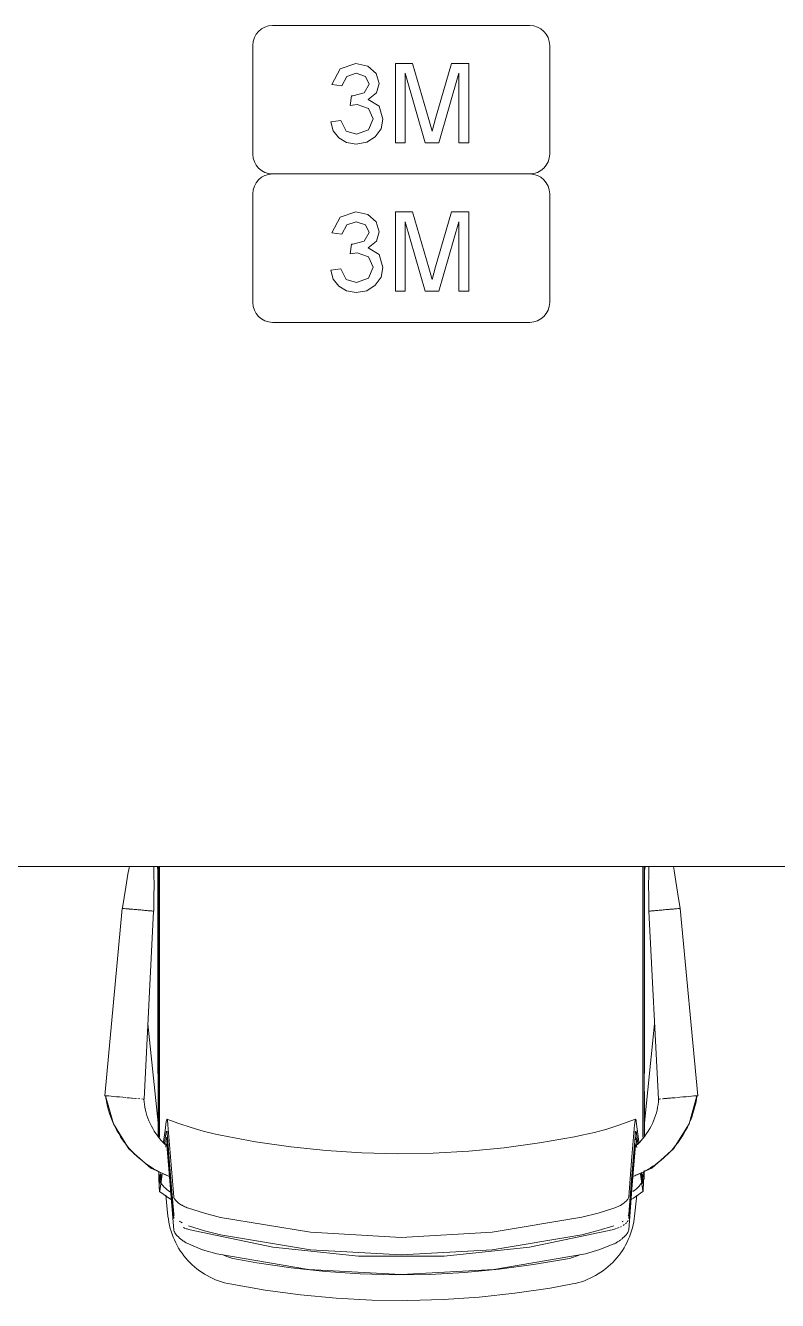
# Model space of a CAD drawing. Header units: millimetres. Extents: x 155927 to 317870, y -36033 to 97293.
# Drawn here: x 194409 to 195169, y 10769 to 12058 of the extents above; entities that cross this region are included whole.
import ezdxf

# ---------------------------------------------------------------- set-up
doc = ezdxf.new("R2010")
doc.units = ezdxf.units.MM
doc.header["$MEASUREMENT"] = 0
doc.layers.add('I-FURN', color=8, linetype='CONTINUOUS', lineweight=9)

msp = doc.modelspace()

# ---------------------------------------------------------------- linework, layer by layer
at = {"layer": 'I-FURN'}
for p, q in [((194918.4, 12057.5), (194658.4, 12057.5)), ((194638.4, 12037.5), (194638.4, 11927.5)), ((194938.4, 11927.5), (194938.4, 12037.5)), ((194726.7, 12013.7), (194718.4, 11997.9)), ((194742.6, 12019.3), (194726.7, 12013.7)), ((194754.7, 12016.5), (194742.6, 12019.3)), ((194763.2, 12009), (194754.7, 12016.5)), ((194799.8, 12019.3), (194782.5, 12019.3)), ((194782.5, 12019.3), (194782.5, 11938.9)), ((194816.2, 11962.6), (194799.8, 12019.3)), ((194839.3, 12019.3), (194823.1, 11963.6)), ((194856.6, 12019.3), (194839.3, 12019.3)), ((194856.6, 11938.9), (194856.6, 12019.3)), ((194728.5, 11996.7), (194733.4, 12006.1)), ((194733.4, 12006.1), (194743, 12009.2)), ((194743, 12009.2), (194752.4, 12006.1)), ((194752.4, 12006.1), (194756.1, 11998.3)), ((194766.2, 11998.9), (194763.2, 12009)), ((194763.4, 11989.6), (194766.2, 11998.9)), ((194792.5, 11938.9), (194792.5, 12009.2)), ((194792.5, 12009.2), (194812.7, 11938.9)), ((194826.3, 11938.9), (194846.5, 12009.2)), ((194846.5, 12009.2), (194846.5, 11938.9)), ((194718.4, 11997.9), (194728.5, 11996.7)), ((194738, 11986.6), (194736.9, 11976.6)), ((194739.6, 11986.5), (194738, 11986.6)), ((194751, 11989.4), (194739.6, 11986.5)), ((194756.1, 11998.3), (194751, 11989.4)), ((194755.1, 11982.9), (194763.4, 11989.6)), ((194736.9, 11976.6), (194744, 11977.7)), ((194744, 11977.7), (194755.4, 11973.6)), ((194766.1, 11976.1), (194755.1, 11982.9)), ((194755.4, 11973.6), (194759.9, 11963.2)), ((194769.9, 11963), (194766.1, 11976.1)), ((194727.2, 11961.5), (194717.2, 11960.3)), ((194717.2, 11960.3), (194719.7, 11951.2)), ((194732.8, 11950.9), (194727.2, 11961.5)), ((194759.9, 11963.2), (194755.3, 11952.2)), ((194768, 11953.2), (194769.9, 11963)), ((194819.5, 11950.8), (194816.2, 11962.6)), ((194823.1, 11963.6), (194819.5, 11950.8)), ((194719.7, 11951.2), (194725.2, 11944)), ((194743.1, 11947.7), (194732.8, 11950.9)), ((194755.3, 11952.2), (194743.1, 11947.7)), ((194762.2, 11945), (194768, 11953.2)), ((194725.2, 11944), (194733.1, 11939.2)), ((194733.1, 11939.2), (194742.8, 11937.7)), ((194742.8, 11937.7), (194753.5, 11939.5)), ((194753.5, 11939.5), (194762.2, 11945)), ((194782.5, 11938.9), (194792.5, 11938.9)), ((194812.7, 11938.9), (194826.3, 11938.9)), ((194846.5, 11938.9), (194856.6, 11938.9)), ((194918.4, 11907.5), (194658.4, 11907.5)), ((194658.4, 11907.5), (194918.4, 11907.5)), ((194638.4, 11887.5), (194638.4, 11777.5)), ((194938.4, 11777.5), (194938.4, 11887.5)), ((194726.7, 11863.7), (194718.4, 11847.9)), ((194742.6, 11869.3), (194726.7, 11863.7)), ((194733.4, 11856.1), (194743, 11859.2)), ((194754.7, 11866.5), (194742.6, 11869.3)), ((194743, 11859.2), (194752.4, 11856.1)), ((194763.2, 11859), (194754.7, 11866.5)), ((194766.2, 11848.9), (194763.2, 11859)), ((194799.8, 11869.3), (194782.5, 11869.3)), ((194782.5, 11869.3), (194782.5, 11788.9)), ((194792.5, 11788.9), (194792.5, 11859.2)), ((194792.5, 11859.2), (194812.7, 11788.9)), ((194816.2, 11812.6), (194799.8, 11869.3)), ((194839.3, 11869.3), (194823.1, 11813.6)), ((194826.3, 11788.9), (194846.5, 11859.2)), ((194856.6, 11869.3), (194839.3, 11869.3)), ((194846.5, 11859.2), (194846.5, 11788.9)), ((194856.6, 11788.9), (194856.6, 11869.3)), ((194718.4, 11847.9), (194728.5, 11846.7)), ((194728.5, 11846.7), (194733.4, 11856.1)), ((194756.1, 11848.3), (194751, 11839.4)), ((194752.4, 11856.1), (194756.1, 11848.3)), ((194763.4, 11839.6), (194766.2, 11848.9)), ((194738, 11836.6), (194736.9, 11826.6)), ((194739.6, 11836.5), (194738, 11836.6)), ((194751, 11839.4), (194739.6, 11836.5)), ((194755.1, 11832.9), (194763.4, 11839.6)), ((194766.1, 11826.1), (194755.1, 11832.9)), ((194736.9, 11826.6), (194744, 11827.7)), ((194744, 11827.7), (194755.4, 11823.6)), ((194755.4, 11823.6), (194759.9, 11813.2)), ((194769.9, 11813), (194766.1, 11826.1)), ((194727.2, 11811.5), (194717.2, 11810.3)), ((194717.2, 11810.3), (194719.7, 11801.2)), ((194732.8, 11800.9), (194727.2, 11811.5)), ((194759.9, 11813.2), (194755.3, 11802.2)), ((194768, 11803.2), (194769.9, 11813)), ((194819.5, 11800.8), (194816.2, 11812.6)), ((194823.1, 11813.6), (194819.5, 11800.8)), ((194719.7, 11801.2), (194725.2, 11794)), ((194725.2, 11794), (194733.1, 11789.2)), ((194743.1, 11797.7), (194732.8, 11800.9)), ((194755.3, 11802.2), (194743.1, 11797.7)), ((194753.5, 11789.5), (194762.2, 11795)), ((194762.2, 11795), (194768, 11803.2)), ((194733.1, 11789.2), (194742.8, 11787.7)), ((194742.8, 11787.7), (194753.5, 11789.5)), ((194782.5, 11788.9), (194792.5, 11788.9)), ((194812.7, 11788.9), (194826.3, 11788.9)), ((194846.5, 11788.9), (194856.6, 11788.9)), ((194658.4, 11757.5), (194918.4, 11757.5)), ((190813.4, 11207.5), (196113.4, 11207.5)), ((194512.3, 11199.6), (194510.1, 11186.6)), ((194513.4, 11206.2), (194512.3, 11199.6)), ((194513.7, 11207.5), (194513.4, 11206.2)), ((194538.4, 11207.5), (194538.5, 11205.2)), ((194538.5, 11205.2), (194538.6, 11199.7)), ((194538.6, 11199.7), (194538.7, 11188.1)), ((194542.5, 11203.1), (194542.1, 11207.5)), ((194542.5, 11207.5), (194542.5, 10998.1)), ((194543.4, 10937.3), (194543.4, 11207.5)), ((194544.1, 11207.5), (194544.1, 10935.9)), ((195032.6, 10935.9), (195032.6, 11207.5)), ((195033.7, 10937.3), (195033.7, 11207.5)), ((195034.8, 11207.5), (195034.3, 11203.1)), ((195034.3, 11207.5), (195034.3, 10998.1)), ((195038.4, 11199.7), (195038.3, 11188.1)), ((195038.5, 11205.2), (195038.4, 11199.7)), ((195038.6, 11207.5), (195038.5, 11205.2)), ((195064, 11203.5), (195063.3, 11207.5)), ((195065.9, 11192.3), (195064, 11203.5)), ((194510.1, 11186.6), (194506.9, 11165.8)), ((194538.7, 11188.1), (194538.6, 11177.8)), ((195038.3, 11188.1), (195038.4, 11177.8)), ((195068, 11179.6), (195065.9, 11192.3)), ((194538.6, 11177.8), (194538.4, 11162.3)), ((195038.4, 11177.8), (195038.6, 11162.3)), ((195070.2, 11165.1), (195068, 11179.6)), ((194488.8, 10975.8), (194506.6, 11165.1)), ((194506.6, 11165.1), (194488.8, 10975.8)), ((194506.9, 11165.8), (194506.8, 11165.1)), ((194538.2, 11162.3), (194528.6, 10972.3)), ((194528.6, 10972.3), (194538.2, 11162.3)), ((195048.2, 10972.3), (195038.6, 11162.3)), ((195038.6, 11162.3), (195048.2, 10972.3)), ((195070.2, 11165.1), (195088.1, 10975.8)), ((195088.1, 10975.8), (195070.2, 11165.1)), ((194532.5, 11048.5), (194542.9, 10948.4)), ((195034, 10948.5), (195044.4, 11048.5)), ((194542.5, 10998.1), (194543, 10998.1)), ((194542.8, 10962.3), (194542.9, 10998.1)), ((194543, 10998.1), (194542.9, 10935.6)), ((195034, 10935.6), (195033.9, 10998.1)), ((195033.9, 10998.1), (195034.3, 10998.1)), ((195033.9, 10998.1), (195034, 10962.3)), ((194489.1, 10975.8), (194488.8, 10975.8)), ((194489.9, 10975.7), (194489.1, 10975.8)), ((194489.6, 10975.7), (194497.6, 10947.2)), ((194497.6, 10947.2), (194489.6, 10975.7)), ((194497.6, 10947.2), (194489.6, 10975.7)), ((194489.6, 10975.7), (194497.6, 10947.2)), ((194491.2, 10975.6), (194489.9, 10975.7)), ((194493, 10975.5), (194491.2, 10975.6)), ((194495.2, 10975.3), (194493, 10975.5)), ((194497.8, 10975), (194495.2, 10975.3)), ((194500.7, 10974.8), (194497.8, 10975)), ((194503.8, 10974.5), (194500.7, 10974.8)), ((194507.1, 10974.2), (194503.8, 10974.5)), ((194510.3, 10973.9), (194507.1, 10974.2)), ((194513.6, 10973.7), (194511.3, 10973.8)), ((194516.7, 10973.4), (194513.6, 10973.7)), ((194516.2, 10973.4), (194515.9, 10973.4)), ((194520.9, 10973), (194516.7, 10973.4)), ((194519.6, 10973.1), (194516.7, 10973.4)), ((194524.4, 10972.7), (194522.2, 10972.9)), ((194524.4, 10972.7), (194522.2, 10972.9)), ((194527.5, 10972.4), (194526.2, 10972.5)), ((194528.4, 10972.4), (194527.5, 10972.4)), ((194528.6, 10972.3), (194528.4, 10972.4)), ((195048.5, 10972.4), (195048.2, 10972.3)), ((195049.3, 10972.4), (195048.5, 10972.4)), ((195050.6, 10972.5), (195049.3, 10972.4)), ((195054.6, 10972.9), (195052.4, 10972.7)), ((195060.1, 10973.4), (195057.2, 10973.1)), ((195063.2, 10973.7), (195060.6, 10973.4)), ((195065.5, 10973.8), (195063.2, 10973.7)), ((195069.8, 10974.2), (195066.5, 10973.9)), ((195073, 10974.5), (195069.8, 10974.2)), ((195076.1, 10974.8), (195073, 10974.5)), ((195079, 10975), (195076.1, 10974.8)), ((195081.6, 10975.3), (195079, 10975)), ((195087.2, 10975.7), (195079.3, 10947.2)), ((195079.3, 10947.2), (195087.2, 10975.7)), ((195087.2, 10975.7), (195079.3, 10947.2)), ((195079.3, 10947.2), (195087.2, 10975.7)), ((195083.9, 10975.5), (195081.6, 10975.3)), ((195085.7, 10975.6), (195083.9, 10975.5)), ((195087, 10975.7), (195085.7, 10975.6)), ((195087.8, 10975.8), (195087, 10975.7)), ((195088.1, 10975.8), (195087.8, 10975.8)), ((194542.8, 10935.7), (194542.8, 10962.3)), ((195034, 10962.3), (195034, 10935.7)), ((194497.6, 10947.2), (194513.2, 10922.2)), ((194513.2, 10922.2), (194497.6, 10947.2)), ((194507.6, 10931.1), (194497.6, 10947.2)), ((194497.6, 10947.2), (194513.2, 10922.2)), ((194551, 10949.8), (194549.8, 10940.7)), ((194551.7, 10952.1), (194563.8, 10947.6)), ((194555.6, 10910), (194552.7, 10946.4)), ((194563.8, 10947.6), (194576, 10943.5)), ((194576, 10943.5), (194588.4, 10940)), ((194983.5, 10938.7), (194996, 10942.1)), ((194996, 10942.1), (195008.3, 10945.9)), ((195008.3, 10945.9), (195020.4, 10950.3)), ((195020.4, 10950.3), (195025.1, 10952.1)), ((195024.2, 10946.4), (195021.2, 10910)), ((195026.8, 10942.1), (195025.8, 10949.8)), ((195027.8, 10934.4), (195026.8, 10942.1)), ((195079.3, 10947.2), (195063.6, 10922.2)), ((195063.6, 10922.2), (195079.3, 10947.2)), ((195063.6, 10922.2), (195079.3, 10947.2)), ((195079.3, 10947.2), (195069.2, 10931.1)), ((194543.4, 10934.7), (194543.4, 10937.3)), ((194544.1, 10935.9), (194544.1, 10934)), ((194548.6, 10931.7), (194548.2, 10928.7)), ((194549.8, 10940.7), (194548.6, 10931.7)), ((194549.3, 10927.8), (194550.6, 10937.4)), ((194550.5, 10927.2), (194551.2, 10932.2)), ((194551.3, 10939.8), (194553.3, 10939)), ((194552.2, 10934), (194555.4, 10895)), ((194552.4, 10929.2), (194555.4, 10891.4)), ((194588.4, 10940), (194600.9, 10936.9)), ((194600.9, 10936.9), (194605.9, 10935.8)), ((194605.9, 10935.8), (194641.2, 10929.2)), ((194641.2, 10929.2), (194676.9, 10924.1)), ((194928.1, 10928), (194963.5, 10934.3)), ((194963.5, 10934.3), (194971, 10935.8)), ((194971, 10935.8), (194983.5, 10938.7)), ((195021.4, 10895), (195024.6, 10934)), ((195021.4, 10891.5), (195024.4, 10929.3)), ((195023.6, 10939), (195025.6, 10939.8)), ((195025.6, 10932.3), (195026.4, 10927.1)), ((195026.2, 10937.4), (195027.5, 10927.8)), ((195028.6, 10928.7), (195027.8, 10934.4)), ((195032.6, 10933.8), (195032.6, 10935.9)), ((195033.7, 10935.1), (195033.7, 10937.3)), ((194513.2, 10922.2), (194509.3, 10928.5)), ((194513.2, 10922.2), (194535.3, 10902.7)), ((194535.3, 10902.7), (194513.2, 10922.2)), ((194518.7, 10917.3), (194513.2, 10922.2)), ((194513.2, 10922.2), (194535.3, 10902.7)), ((194550.7, 10925.1), (194550.5, 10923.8)), ((194555.3, 10881.3), (194552, 10922)), ((194676.9, 10924.1), (194712.7, 10920.3)), ((194712.7, 10920.3), (194748.6, 10918)), ((194748.6, 10918), (194784.6, 10917.1)), ((194784.6, 10917.1), (194820.6, 10917.7)), ((194820.6, 10917.7), (194856.6, 10919.7)), ((194856.6, 10919.7), (194892.4, 10923.1)), ((194892.4, 10923.1), (194928.1, 10928)), ((195024.8, 10922), (195021.5, 10881.3)), ((195026.3, 10923.6), (195026.1, 10925.1)), ((195063.6, 10922.2), (195041.5, 10902.7)), ((195041.5, 10902.7), (195063.6, 10922.2)), ((195041.5, 10902.7), (195063.6, 10922.2)), ((195063.6, 10922.2), (195058.1, 10917.3)), ((195067.5, 10928.5), (195063.6, 10922.2)), ((194535.3, 10902.7), (194529.8, 10907.6)), ((194558.6, 10873.5), (194555.6, 10910)), ((195021.2, 10910), (195018.2, 10873.6)), ((195047, 10907.6), (195041.5, 10902.7)), ((194535.3, 10902.7), (194553.5, 10894.3)), ((194553.5, 10894.3), (194535.3, 10902.7)), ((194542, 10899.7), (194535.3, 10902.7)), ((194535.3, 10902.7), (194553.5, 10894.3)), ((194543.4, 10891.6), (194543.4, 10898.6)), ((194543.6, 10898.4), (194543.4, 10891.6)), ((194543.4, 10891.6), (194544.7, 10891.3)), ((194543.8, 10884.9), (194543.6, 10891.6)), ((194543.9, 10891.6), (194544, 10889.5)), ((194544.3, 10887.8), (194544.8, 10894)), ((194546.7, 10896.3), (194544.4, 10879.5)), ((194544.8, 10894), (194545.2, 10897.1)), ((194544.8, 10889.3), (194545, 10890.2)), ((194545, 10890.2), (194545.1, 10891.2)), ((194545.1, 10891.2), (194546, 10896.6)), ((194555.4, 10895), (194558.6, 10855.9)), ((194555.4, 10891.4), (194558.6, 10851.6)), ((195018.2, 10855.9), (195021.4, 10895)), ((195018.2, 10851.7), (195021.4, 10891.5)), ((195041.5, 10902.7), (195022.5, 10894)), ((195022.5, 10894), (195041.5, 10902.7)), ((195022.5, 10894), (195041.5, 10902.7)), ((195032.5, 10879.5), (195030.1, 10896.5)), ((195030.8, 10896.8), (195032, 10889.4)), ((195031.6, 10897.5), (195032, 10894)), ((195032, 10894), (195032.5, 10887.8)), ((195032.9, 10889.5), (195032.9, 10891.5)), ((195033.2, 10891.5), (195033, 10884.9)), ((195033.7, 10891.5), (195033.3, 10898.7)), ((195033.7, 10891.5), (195033.7, 10900.1)), ((195041.5, 10902.7), (195034.9, 10899.7)), ((194548.4, 10876), (194544.2, 10879)), ((194544.9, 10888.5), (194544.7, 10888.9)), ((194544.7, 10888.9), (194544.7, 10888.9)), ((194545.1, 10888.2), (194544.9, 10888.5)), ((194545.3, 10887.9), (194545.1, 10888.2)), ((194546.1, 10886.8), (194545.3, 10887.9)), ((194547, 10885.6), (194546.1, 10886.8)), ((194547.9, 10884.6), (194547, 10885.6)), ((194548.8, 10883.5), (194547.9, 10884.6)), ((194549.8, 10882.6), (194548.8, 10883.5)), ((194550.8, 10881.6), (194549.8, 10882.6)), ((194551.9, 10880.7), (194550.8, 10881.6)), ((194553, 10879.8), (194551.9, 10880.7)), ((194554.1, 10879), (194553, 10879.8)), ((194555.3, 10878.2), (194554.1, 10879)), ((194558.6, 10840), (194555.3, 10881.3)), ((195021.5, 10881.3), (195018.2, 10840.1)), ((195023.4, 10879.6), (195022.3, 10878.8)), ((195024.6, 10880.5), (195023.4, 10879.6)), ((195025.7, 10881.4), (195024.6, 10880.5)), ((195026.7, 10882.4), (195025.7, 10881.4)), ((195027.7, 10883.4), (195026.7, 10882.4)), ((195028.7, 10884.4), (195027.7, 10883.4)), ((195032.6, 10879), (195027.8, 10875.5)), ((195029.6, 10885.5), (195028.7, 10884.4)), ((195030.5, 10886.6), (195029.6, 10885.5)), ((195031.4, 10887.8), (195030.5, 10886.6)), ((195032.2, 10889), (195031.4, 10887.8)), ((194553.3, 10872.7), (194548.4, 10876)), ((194550.5, 10875.1), (194552.7, 10854)), ((194556.1, 10871), (194553.3, 10872.7)), ((195022.9, 10872.3), (195020.7, 10871)), ((195027.8, 10875.5), (195022.9, 10872.3)), ((195024.1, 10854), (195026.3, 10875.1)), ((194552.7, 10854), (194553.1, 10850.9)), ((194589.6, 10857), (194573.6, 10862)), ((194605.9, 10852.8), (194589.6, 10857)), ((194696.7, 10837.7), (194605.9, 10852.8)), ((194971, 10852.9), (194880.2, 10837.7)), ((194987.2, 10857), (194971, 10852.9)), ((195003.2, 10862), (194987.2, 10857)), ((195023.8, 10851.3), (195024.1, 10854)), ((194553.1, 10850.9), (194553.6, 10847.8)), ((194553.6, 10847.8), (194554.2, 10844.7)), ((194554.2, 10844.7), (194555, 10841.7)), ((194555, 10841.7), (194555.9, 10838.7)), ((194555.9, 10838.7), (194556.8, 10835.8)), ((194573.6, 10844.3), (194589.6, 10839.3)), ((194573.6, 10840.7), (194658.7, 10822.7)), ((194589.6, 10839.3), (194605.9, 10835.2)), ((194918.1, 10822.7), (195003.2, 10840.7)), ((194971, 10835.2), (194987.2, 10839.4)), ((194987.2, 10839.4), (195003.2, 10844.4)), ((195020.1, 10836.2), (195021.1, 10839.1)), ((195021.1, 10839.1), (195022, 10842.1)), ((195022, 10842.1), (195022.7, 10845.2)), ((195022.7, 10845.2), (195023.3, 10848.2)), ((195023.3, 10848.2), (195023.8, 10851.3)), ((194556.8, 10835.8), (194558, 10832.8)), ((194558, 10832.8), (194559.2, 10830)), ((194559.2, 10830), (194560.5, 10827.2)), ((194560.5, 10827.2), (194562, 10824.4)), ((194587.6, 10820.1), (194573.6, 10825.9)), ((194605.9, 10835.2), (194696.7, 10820.1)), ((194788.4, 10832.6), (194696.7, 10837.7)), ((194880.2, 10837.7), (194788.4, 10832.6)), ((194880.2, 10820.1), (194971, 10835.2)), ((195003.2, 10825.9), (194989.2, 10820.2)), ((195015.1, 10824.8), (195016.5, 10827.6)), ((195016.5, 10827.6), (195017.8, 10830.4)), ((195017.8, 10830.4), (195019, 10833.3)), ((195019, 10833.3), (195020.1, 10836.2)), ((194562, 10824.4), (194563.5, 10821.7)), ((194563.5, 10821.7), (194565.2, 10819.1)), ((194565.2, 10819.1), (194567, 10816.5)), ((194567, 10816.5), (194568.8, 10814)), ((194568.8, 10814), (194570.8, 10811.6)), ((194602.1, 10816), (194587.6, 10820.1)), ((194694.7, 10800.2), (194602.1, 10816)), ((194610.4, 10814), (194608.5, 10814.8)), ((194612.3, 10813.2), (194610.4, 10814)), ((194614.3, 10812.6), (194612.3, 10813.2)), ((194658.7, 10822.7), (194745.1, 10813.7)), ((194696.7, 10820.1), (194788.4, 10815)), ((194745.1, 10813.7), (194831.8, 10813.7)), ((194788.4, 10815), (194880.2, 10820.1)), ((194831.8, 10813.7), (194918.1, 10822.7)), ((194974.7, 10816), (194882.1, 10800.2)), ((194964.2, 10813.1), (194962.3, 10812.5)), ((194966.2, 10813.9), (194964.2, 10813.1)), ((194968.1, 10814.7), (194966.2, 10813.9)), ((194989.2, 10820.2), (194974.7, 10816)), ((195006.3, 10811.9), (195008.3, 10814.3)), ((195008.3, 10814.3), (195010.1, 10816.9)), ((195010.1, 10816.9), (195011.9, 10819.4)), ((195011.9, 10819.4), (195013.5, 10822.1)), ((195013.5, 10822.1), (195015.1, 10824.8)), ((194570.8, 10811.6), (194572.9, 10809.2)), ((194572.9, 10809.2), (194575, 10807)), ((194575, 10807), (194577.3, 10804.8)), ((194577.3, 10804.8), (194579.6, 10802.7)), ((194579.6, 10802.7), (194582, 10800.8)), ((194582, 10800.8), (194584.5, 10798.9)), ((194616.3, 10812), (194614.3, 10812.6)), ((194618.3, 10811.4), (194616.3, 10812)), ((194620.3, 10811), (194618.3, 10811.4)), ((194642.4, 10807), (194620.3, 10811)), ((194677.1, 10801.8), (194642.4, 10807)), ((194712, 10798.1), (194677.1, 10801.8)), ((194788.4, 10794.9), (194694.7, 10800.2)), ((194882.1, 10800.2), (194788.4, 10794.9)), ((194887.2, 10800.3), (194852.2, 10797.1)), ((194921.9, 10805), (194887.2, 10800.3)), ((194956.5, 10811), (194921.9, 10805)), ((194958.3, 10811.4), (194956.5, 10811)), ((194960.3, 10811.9), (194958.3, 10811.4)), ((194962.3, 10812.5), (194960.3, 10811.9)), ((194992.7, 10799.1), (194995.2, 10801)), ((194995.2, 10801), (194997.6, 10803)), ((194997.6, 10803), (194999.9, 10805.1)), ((194999.9, 10805.1), (195002.1, 10807.3)), ((195002.1, 10807.3), (195004.3, 10809.6)), ((195004.3, 10809.6), (195006.3, 10811.9)), ((194584.5, 10798.9), (194587.1, 10797.1)), ((194587.1, 10797.1), (194589.7, 10795.4)), ((194589.7, 10795.4), (194592.4, 10793.9)), ((194592.4, 10793.9), (194595.2, 10792.4)), ((194595.2, 10792.4), (194598, 10791.1)), ((194598, 10791.1), (194600.8, 10789.8)), ((194600.8, 10789.8), (194603.7, 10788.7)), ((194603.7, 10788.7), (194606.7, 10787.7)), ((194606.7, 10787.7), (194609.7, 10786.8)), ((194747, 10795.7), (194712, 10798.1)), ((194782.1, 10794.8), (194747, 10795.7)), ((194817.2, 10795.2), (194782.1, 10794.8)), ((194852.2, 10797.1), (194817.2, 10795.2)), ((194967.6, 10786.9), (194970.6, 10787.8)), ((194970.6, 10787.8), (194973.5, 10788.8)), ((194973.5, 10788.8), (194976.4, 10790)), ((194976.4, 10790), (194979.3, 10791.2)), ((194979.3, 10791.2), (194982.1, 10792.6)), ((194982.1, 10792.6), (194984.8, 10794.1)), ((194984.8, 10794.1), (194987.5, 10795.7)), ((194987.5, 10795.7), (194990.1, 10797.4)), ((194990.1, 10797.4), (194992.7, 10799.1)), ((194609.7, 10786.8), (194612.7, 10786)), ((194612.7, 10786), (194615.3, 10785.5)), ((194615.3, 10785.5), (194650.9, 10779.3)), ((194650.9, 10779.3), (194686.7, 10774.5)), ((194686.7, 10774.5), (194722.7, 10771.1)), ((194867.1, 10772.2), (194903, 10776.1)), ((194903, 10776.1), (194938.8, 10781.4)), ((194938.8, 10781.4), (194961.5, 10785.5)), ((194961.5, 10785.5), (194964.5, 10786.1)), ((194964.5, 10786.1), (194967.6, 10786.9)), ((194722.7, 10771.1), (194758.8, 10769.2)), ((194758.8, 10769.2), (194794.9, 10768.8)), ((194794.9, 10768.8), (194831.1, 10769.8)), ((194831.1, 10769.8), (194867.1, 10772.2))]:
    msp.add_line(p, q, dxfattribs=at)
for centre, start, end in [((194658.4, 12037.5), 90, 180), ((194918.4, 12037.5), 0, 90), ((194658.4, 11927.5), 180, 270), ((194918.4, 11927.5), 270, 0), ((194658.4, 11887.5), 90, 180), ((194918.4, 11887.5), 0, 90), ((194658.4, 11777.5), 180, 270), ((194918.4, 11777.5), 270, 0)]:
    msp.add_arc(centre, 20, start, end, dxfattribs=at)
msp.add_ellipse((194788.8, 11402.6), major_axis=(-825, 0), ratio=0.648816, start_param=1.870261, end_param=1.872267, dxfattribs=at)
for points in [[(194506.6, 11165.1), (194506.6, 11165.1), (194507.3, 11165), (194509.2, 11164.9), (194510.3, 11164.8)], [(194510.5, 11164.8), (194511, 11164.7), (194511.6, 11164.7), (194512.3, 11164.6)], [(194512.4, 11164.6), (194513.1, 11164.5), (194513.8, 11164.5), (194514.5, 11164.4)], [(194514.5, 11164.4), (194513.8, 11164.5), (194513.1, 11164.6), (194512.4, 11164.6)], [(194514.7, 11164.4), (194515.4, 11164.3), (194516.2, 11164.3), (194517, 11164.2)], [(194515.9, 11164.3), (194515.5, 11164.3), (194515.1, 11164.4), (194514.7, 11164.4)], [(194517.2, 11164.2), (194518, 11164.1), (194518.8, 11164), (194519.7, 11164)], [(194519.7, 11164), (194518.8, 11164), (194518, 11164.1), (194517.2, 11164.2)], [(194522.4, 11163.7), (194521.6, 11163.8), (194520.7, 11163.9), (194519.8, 11164)], [(194519.8, 11163.9), (194520.7, 11163.9), (194521.6, 11163.8), (194522.4, 11163.7)], [(194522.6, 11163.7), (194523.5, 11163.6), (194524.3, 11163.6), (194525.2, 11163.5)], [(194525.2, 11163.5), (194524.3, 11163.6), (194523.5, 11163.6), (194522.6, 11163.7)], [(194525.3, 11163.5), (194526.2, 11163.4), (194527, 11163.3), (194527.8, 11163.2)], [(194527.8, 11163.3), (194527, 11163.3), (194526.2, 11163.4), (194525.3, 11163.5)], [(194528, 11163.2), (194528.8, 11163.2), (194529.6, 11163.1), (194530.3, 11163)], [(194534.5, 11162.7), (194534, 11162.7), (194533.4, 11162.8), (194532.7, 11162.8)], [(194538.1, 11162.4), (194538.3, 11162.3), (194538.4, 11162.3), (194538.4, 11162.3)], [(195054.4, 11163.7), (195055.3, 11163.8), (195057.2, 11164), (195058.9, 11164.1), (195059.7, 11164.2)], [(195059.8, 11164.2), (195060.7, 11164.3), (195061.5, 11164.3), (195062.2, 11164.4)], [(195062.3, 11164.4), (195063.1, 11164.5), (195063.8, 11164.5), (195064.5, 11164.6)], [(195062.9, 10973.6), (195062.1, 10973.6), (195061.3, 10973.5), (195060.6, 10973.4)], [(194552.7, 10946.4), (194552.5, 10947.9), (194552.3, 10950.4), (194551.9, 10952.2), (194551.4, 10952.1), (194551.2, 10950.8), (194551, 10949.8)], [(195025.8, 10949.8), (195025.7, 10950.8), (195025.4, 10952.1), (195025, 10952.2), (195024.6, 10950.4), (195024.3, 10947.9), (195024.2, 10946.4)], [(194550.6, 10937.4), (194550.7, 10938.4), (194551, 10939.8), (194551.4, 10939.9), (194551.8, 10938.1), (194552.1, 10935.6), (194552.2, 10934)], [(194551.2, 10932.2), (194551.3, 10933.1), (194551.6, 10934.1), (194552, 10933.1), (194552.3, 10930.8), (194552.4, 10929.2)], [(195024.4, 10929.3), (195024.6, 10930.8), (195024.8, 10933.2), (195025.2, 10934.2), (195025.5, 10933.2), (195025.6, 10932.3)], [(195024.6, 10934), (195024.7, 10935.6), (195025, 10938.1), (195025.4, 10939.9), (195025.8, 10939.8), (195026.1, 10938.4), (195026.2, 10937.4)], [(194552, 10922), (194551.9, 10923.7), (194551.6, 10926.2), (194551.2, 10927.3), (194550.9, 10926.1), (194550.7, 10925.1)], [(195026.1, 10925.1), (195026, 10926.1), (195025.7, 10927.3), (195025.2, 10926.2), (195024.9, 10923.7), (195024.8, 10922)], [(195032.3, 10889.3), (195032.3, 10889.7), (195032.5, 10891.3), (195032.6, 10894.3), (195032.7, 10896.1)], [(194544.4, 10879.5), (194544.3, 10879.1), (194544.2, 10878.8), (194544.1, 10879.6), (194543.9, 10881.7), (194543.8, 10883.7), (194543.8, 10884.9)], [(194544, 10889.5), (194544, 10888.3), (194544.1, 10886.8), (194544.2, 10887.2), (194544.3, 10887.8)], [(195032, 10889.4), (195032, 10889.1), (195032.1, 10888.8), (195032.2, 10889), (195032.3, 10889.3)], [(195032.5, 10887.8), (195032.6, 10887.2), (195032.7, 10886.8), (195032.8, 10888.3), (195032.9, 10889.5)], [(195033, 10884.9), (195033, 10883.7), (195032.9, 10881.7), (195032.8, 10879.6), (195032.6, 10878.8), (195032.5, 10879.1), (195032.5, 10879.5)], [(194558.6, 10855.9), (194558.7, 10855.4), (194558.8, 10854.9), (194559.1, 10854.3)], [(195017.7, 10854.4), (195018, 10854.9), (195018.2, 10855.4), (195018.2, 10855.9)], [(194564.3, 10849), (194564.6, 10848.8), (194565, 10848.6), (194565.3, 10848.4)], [(194568, 10842.6), (194568.7, 10842.3), (194569.4, 10842), (194570.2, 10841.7)], [(194570.7, 10841.6), (194571.7, 10841.2), (194572.6, 10840.9), (194573.6, 10840.7)], [(195003.2, 10840.7), (195004.2, 10841), (195005.1, 10841.2), (195006, 10841.6)], [(195006.6, 10841.8), (195007.3, 10842), (195008, 10842.3), (195008.6, 10842.6)], [(195009.8, 10843.1), (195010.2, 10843.3), (195010.6, 10843.5), (195011, 10843.7)], [(195011.5, 10848.4), (195011.8, 10848.6), (195012.2, 10848.8), (195012.5, 10849)], [(195012.6, 10844.6), (195013, 10845), (195013.5, 10845.3), (195013.9, 10845.6)], [(195014.9, 10846.4), (195015.3, 10846.8), (195015.7, 10847.3), (195016.1, 10847.7)], [(195016.7, 10848.4), (195017, 10848.9), (195017.4, 10849.4), (195017.6, 10849.8)]]:
    msp.add_open_spline(points, degree=3, dxfattribs=at)
for points, knots in [([(194532.6, 11162.8), (194531.9, 11162.9), (194530.5, 11163), (194528.8, 11163.2), (194528, 11163.2)], [-0.7183711, -0.7183711, -0.7183711, -0.7183711, -0.6666667, -0.6111111, -0.6111111, -0.6111111, -0.6111111]), ([(194538.4, 11162.3), (194538.4, 11162.3), (194538.2, 11162.4), (194537.3, 11162.4), (194535.9, 11162.6), (194534.7, 11162.7)], [-1, -1, -1, -1, -0.9444444, -0.8888889, -0.7777778, -0.7777778, -0.7777778, -0.7777778]), ([(195038.6, 11162.3), (195038.6, 11162.3), (195039.1, 11162.4), (195040.7, 11162.5), (195042.2, 11162.7), (195044.2, 11162.8), (195046.5, 11163), (195049, 11163.2), (195051.6, 11163.5), (195053.5, 11163.6), (195054.4, 11163.7)], [0, 0, 0, 0, 0.1111111, 0.1666667, 0.2222222, 0.2777778, 0.3333333, 0.3888889, 0.4444444, 0.4999756, 0.4999756, 0.4999756, 0.4999756]), ([(195054.4, 11163.7), (195053.5, 11163.6), (195051.6, 11163.5), (195049, 11163.2), (195046.5, 11163), (195044.2, 11162.8), (195042.2, 11162.7), (195040.7, 11162.5), (195039.1, 11162.4), (195038.6, 11162.3), (195038.6, 11162.3)], [-0.5, -0.5, -0.5, -0.5, -0.4444444, -0.3888889, -0.3333333, -0.2777778, -0.2222222, -0.1666667, -0.1111111, 0, 0, 0, 0]), ([(195064.5, 11164.6), (195062.4, 11164.4), (195059, 11164.1), (195055.3, 11163.8), (195054.4, 11163.7)], [-0.7220744, -0.7220744, -0.7220744, -0.7220744, -0.5555556, -0.5000244, -0.5000244, -0.5000244, -0.5000244]), ([(195064.5, 11164.6), (195065.3, 11164.7), (195067.2, 11164.8), (195069.5, 11165), (195070.2, 11165.1), (195070.2, 11165.1)], [0.722393, 0.722393, 0.722393, 0.722393, 0.7777778, 0.8888889, 1, 1, 1, 1]), ([(195070.2, 11165.1), (195070.2, 11165.1), (195069.5, 11165), (195067.2, 11164.8), (195065.2, 11164.7), (195064.5, 11164.6)], [-1, -1, -1, -1, -0.8888889, -0.7777778, -0.7222222, -0.7222222, -0.7222222, -0.7222222]), ([(194489.6, 10975.7), (194491, 10965.9), (194496.5, 10946.7), (194512.6, 10921.6), (194532.6, 10904.4), (194547.1, 10897), (194553.1, 10894.6)], [0, 0, 0, 0, 0.2, 0.4, 0.6, 0.7336452, 0.7336452, 0.7336452, 0.7336452]), ([(194528.4, 10972.4), (194528.8, 10965), (194532.1, 10950.1), (194541.7, 10934.8), (194548.8, 10927.5), (194550.2, 10926.2)], [0, 0, 0, 0, 0.25, 0.5, 0.5570669, 0.5570669, 0.5570669, 0.5570669]), ([(195023, 10894.3), (195024.7, 10895), (195039.9, 10901.3), (195061.6, 10917.4), (195080.3, 10946.7), (195085.9, 10965.9), (195087.2, 10975.7)], [-0.7389144, -0.7389144, -0.7389144, -0.7389144, -0.7, -0.4, -0.2, 0, 0, 0, 0]), ([(195026.6, 10926.2), (195028, 10927.5), (195035.1, 10934.8), (195044.7, 10950.1), (195048, 10965), (195048.4, 10972.4)], [0.4429381, 0.4429381, 0.4429381, 0.4429381, 0.5, 0.75, 1, 1, 1, 1]), ([(195060.1, 10973.4), (195059.9, 10973.4), (195059.2, 10973.3), (195058.2, 10973.2), (195057.3, 10973.1), (195056.5, 10973.1), (195056, 10973), (195055.6, 10973), (195055.2, 10973), (195054.6, 10972.9), (195053.6, 10972.8), (195052.8, 10972.7), (195052.3, 10972.7), (195052.3, 10972.7)], [-0.3222167, -0.3222167, -0.3222167, -0.3222167, -0.3055556, -0.2777778, -0.25, -0.2361111, -0.2222222, -0.2152778, -0.2083333, -0.1944444, -0.1666667, -0.1388889, -0.1354664, -0.1354664, -0.1354664, -0.1354664]), ([(194544.2, 10896.2), (194544.2, 10895.2), (194544.3, 10893.5), (194544.4, 10890.8), (194544.6, 10889.1), (194544.7, 10888.8), (194544.8, 10889.1), (194544.8, 10889.3)], [0, 0, 0, 0, 0.166667, 0.333333, 0.666667, 0.833333, 1, 1, 1, 1]), ([(194573.6, 10862), (194572.7, 10862.3), (194571.4, 10862.8), (194569.8, 10863.5), (194568.6, 10864.1), (194567.5, 10864.7), (194566, 10865.5), (194563.2, 10867.4), (194560.6, 10869.7), (194559, 10872), (194558.7, 10873), (194558.6, 10873.5)], [-1, -1, -1, -1, -0.892857, -0.839286, -0.785714, -0.732143, -0.678571, -0.571429, -0.285714, -0.142857, 0, 0, 0, 0]), ([(195018.2, 10873.6), (195018.1, 10872.8), (195017.5, 10871.2), (195014.7, 10868.2), (195010.9, 10865.5), (195006.7, 10863.3), (195004.4, 10862.4), (195003.2, 10862)], [-1, -1, -1, -1, -0.785714, -0.571429, -0.285714, -0.142857, 0, 0, 0, 0]), ([(194573.6, 10825.9), (194572.4, 10826.4), (194570.2, 10827.6), (194566, 10830.4), (194562.9, 10833.2), (194560.9, 10835.5), (194560.2, 10836.5), (194559.7, 10837.3), (194559.2, 10838.1), (194558.8, 10839), (194558.7, 10839.6), (194558.6, 10840)], [0, 0, 0, 0, 0.142857, 0.285714, 0.571429, 0.678571, 0.732143, 0.785714, 0.839286, 0.892857, 1, 1, 1, 1]), ([(194565.8, 10848), (194566, 10847.9), (194566.4, 10847.7), (194566.8, 10847.4), (194567.1, 10847.3)], [0.6494503, 0.6494503, 0.6494503, 0.6494503, 0.67857143, 0.71428571, 0.71428571, 0.71428571, 0.71428571]), ([(195018.2, 10840.1), (195018.2, 10839.5), (195017.8, 10838.4), (195016.2, 10835.7), (195013.6, 10832.9), (195010.8, 10830.6), (195009.3, 10829.5), (195008.2, 10828.7), (195007, 10828), (195005.4, 10827), (195004.1, 10826.3), (195003.2, 10825.9)], [0, 0, 0, 0, 0.142857, 0.285714, 0.571429, 0.678571, 0.732143, 0.785714, 0.839286, 0.892857, 1, 1, 1, 1])]:
    msp.add_open_spline(points, degree=3, knots=knots, dxfattribs=at)

doc.saveas('drawing.dxf')
